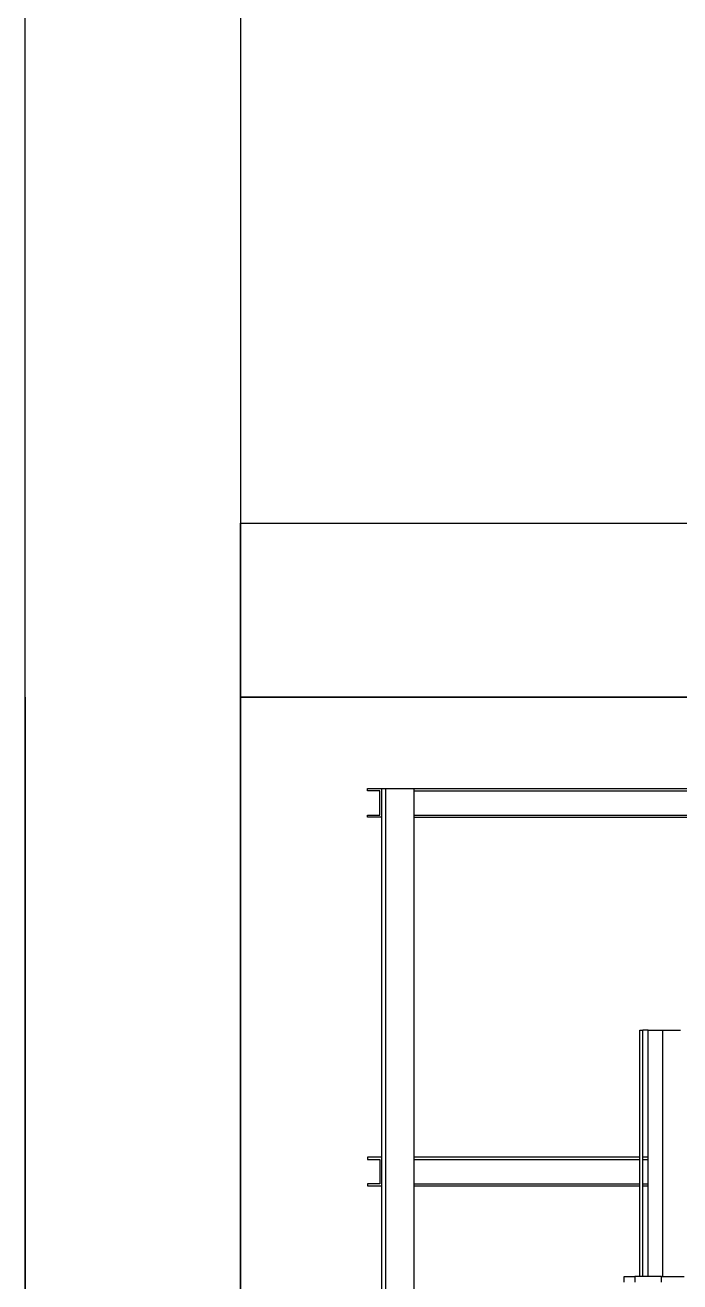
# Model space of a CAD drawing. Header units: millimetres. Extents: x 90964 to 877642, y 656808 to 1438307.
# Drawn here: x 825892 to 826804, y 1258412 to 1260163 of the extents above; entities that cross this region are included whole.
import ezdxf

# ---------------------------------------------------------------- set-up
doc = ezdxf.new("R2010")
doc.units = ezdxf.units.MM
doc.header["$LTSCALE"] = 300
doc.layers.add('ProfileEdges', color=7, linetype='Continuous')
doc.layers.add('SectionCutEdges', color=7, linetype='Continuous')

msp = doc.modelspace()

# ---------------------------------------------------------------- linework, layer by layer
at = {"color": 251}
for p, q in [((826192.2, 1189076), (826192.2, 1259226.5)), ((826192.2, 1259226.5), (828427.2, 1259226.5)), ((826192.2, 1189076), (826192.2, 1259226.5)), ((826192.2, 1189076), (826192.2, 1259226.5)), ((828427.2, 1259226.5), (826192.2, 1259226.5)), ((826192.2, 1259226.5), (828427.2, 1259226.5)), ((826369.2, 1259096.3), (826369.2, 1259099.3)), ((826369.2, 1259099.3), (826389.2, 1259099.3)), ((826386.2, 1259096.3), (826369.2, 1259096.3)), ((826386.2, 1259062.3), (826386.2, 1259096.3)), ((826389.2, 1259099.3), (826394.2, 1259099.3)), ((826389.2, 1259059.3), (826389.2, 1259099.3)), ((826394.2, 1259099.3), (826434.2, 1259099.3)), ((826394.2, 1259099.3), (826394.2, 1258133.5)), ((826434.2, 1259099.3), (828111.2, 1259099.3)), ((826434.2, 1259096.3), (826434.2, 1259099.3)), ((826434.2, 1259096.3), (828111.2, 1259096.3)), ((826434.2, 1259062.3), (826434.2, 1259096.3)), ((826369.2, 1259059.3), (826369.2, 1259062.3)), ((826369.2, 1259062.3), (826386.2, 1259062.3)), ((826389.2, 1259059.3), (826369.2, 1259059.3)), ((826389.2, 1258585.8), (826389.2, 1259059.3)), ((826434.2, 1259062.3), (828111.2, 1259062.3)), ((826434.2, 1259059.3), (826434.2, 1259062.3)), ((826434.2, 1259059.3), (828111.2, 1259059.3)), ((826434.2, 1258585.8), (826434.2, 1259059.3)), ((826748.6, 1258585.8), (826748.6, 1258762.6)), ((826748.6, 1258762.6), (826753, 1258762.6)), ((826753, 1258585.8), (826753, 1258762.6)), ((826760.3, 1258762.6), (826753, 1258762.6)), ((826760.3, 1258762.6), (826780.6, 1258762.6)), ((826760.3, 1258585.8), (826760.3, 1258762.6)), ((826780.6, 1258762.6), (826805.2, 1258762.6)), ((826780.6, 1258419.7), (826780.6, 1258762.6)), ((826389.2, 1258585.8), (826369.2, 1258585.8)), ((826369.2, 1258585.8), (826369.2, 1258582.8)), ((826369.2, 1258582.8), (826386.2, 1258582.8)), ((826386.2, 1258582.8), (826386.2, 1258548.8)), ((826389.2, 1258545.8), (826389.2, 1258585.8)), ((826748.6, 1258585.8), (826434.2, 1258585.8)), ((826434.2, 1258582.8), (826434.2, 1258585.8)), ((826434.2, 1258582.8), (826748.6, 1258582.8)), ((826434.2, 1258548.8), (826434.2, 1258582.8)), ((826748.6, 1258582.8), (826748.6, 1258585.8)), ((826748.6, 1258548.8), (826748.6, 1258582.8)), ((826760.3, 1258585.8), (826753, 1258585.8)), ((826753, 1258582.8), (826753, 1258585.8)), ((826753, 1258582.8), (826760.3, 1258582.8)), ((826753, 1258548.8), (826753, 1258582.8)), ((826760.3, 1258582.8), (826760.3, 1258585.8)), ((826760.3, 1258548.8), (826760.3, 1258582.8)), ((826386.2, 1258548.8), (826369.2, 1258548.8)), ((826369.2, 1258548.8), (826369.2, 1258545.8)), ((826369.2, 1258545.8), (826389.2, 1258545.8)), ((826389.2, 1258133.5), (826389.2, 1258545.8)), ((826434.2, 1258548.8), (826748.6, 1258548.8)), ((826434.2, 1258545.8), (826434.2, 1258548.8)), ((826434.2, 1258545.8), (826748.6, 1258545.8)), ((826434.2, 1258133.5), (826434.2, 1258545.8)), ((826748.6, 1258545.8), (826748.6, 1258548.8)), ((826748.6, 1258419.7), (826748.6, 1258545.8)), ((826753, 1258548.8), (826760.3, 1258548.8)), ((826753, 1258545.8), (826753, 1258548.8)), ((826753, 1258545.8), (826760.3, 1258545.8)), ((826753, 1258419.7), (826753, 1258545.8)), ((826760.3, 1258545.8), (826760.3, 1258548.8)), ((826760.3, 1258419.7), (826760.3, 1258545.8)), ((826726.7, 1258419.7), (826741.7, 1258419.7)), ((826726.7, 1258411.7), (826726.7, 1258419.7)), ((826778.7, 1258419.7), (826780.6, 1258419.7)), ((826780.6, 1258419.7), (826810.6, 1258419.7))]:
    msp.add_line(p, q, dxfattribs=at)
at = {"layer": 'ProfileEdges'}
for points in [[(825892.2, 1265726.5), (826192.2, 1265726.5), (826192.2, 1181026.5), (825892.2, 1181026.5)], [(826192.2, 1259469), (836888.1, 1259469), (836888.1, 1259226.5), (826192.2, 1259226.5)]]:
    msp.add_lwpolyline(points, close=True, dxfattribs=at)
at = {"layer": 'SectionCutEdges', "color": 251}
for p, q in [((825892.2, 1259226.5), (825892.2, 1258026.5)), ((826192.2, 1189076), (826192.2, 1259226.5)), ((826748.6, 1258419.7), (826741.7, 1258419.7)), ((826741.7, 1258419.7), (826741.7, 1258411.7)), ((826753, 1258419.7), (826748.6, 1258419.7)), ((826760.3, 1258419.7), (826753, 1258419.7)), ((826778.7, 1258419.7), (826760.3, 1258419.7)), ((826778.7, 1258411.7), (826778.7, 1258419.7))]:
    msp.add_line(p, q, dxfattribs=at)

doc.saveas('drawing.dxf')
